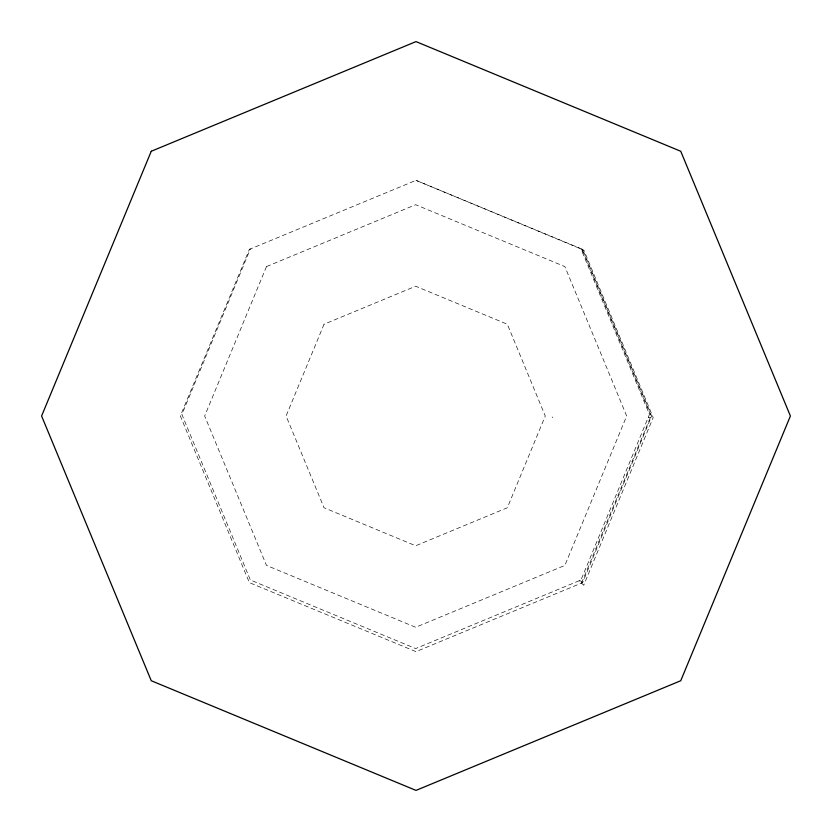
<?xml version="1.0" encoding="UTF-8"?>
<svg xmlns="http://www.w3.org/2000/svg" width="832" height="832" viewBox="0 0 832 832"><rect width="100%" height="100%" fill="white"/><g stroke="black" fill="none" stroke-linecap="round" stroke-linejoin="round"><path stroke-width="0.62" stroke-dasharray="4.16 3.12" d="M249.891 249.839L249.371 249.371L416 180.357L582.629 249.371L651.643 416L582.629 582.629L416 651.643L249.371 582.629L180.357 416L249.371 249.371L250.37 248.924L181.896 414.461L250.37 579.998L415.678 648.565L580.986 579.998L649.459 414.461L580.986 248.924M581.443 250.016L582.078 249.371L583.076 250.474M582.057 251.493L583.721 249.829L653.193 417.55L583.721 585.27L579.197 580.746M581.526 583.076L650.998 416L582.078 249.371L416 180.357M648.19 417.55L650.998 417.55M582.629 582.629L579.904 580.445M552.136 416.936L552.75 417.55M266.479 266.594L204.672 416L266.479 565.406L415.678 627.286L564.876 565.406L626.683 416L564.876 266.594L415.678 204.714L266.479 266.594M324.043 324.241L286.083 416L324.043 507.759L415.678 545.771L507.322 507.759L545.272 416L507.322 324.241L415.678 286.229L324.043 324.241"/><path stroke-width="1.25" d="M151.258 151.258L41.6 416L151.258 680.742L416 790.4L680.742 680.742L790.4 416L680.742 151.258L416 41.6L151.258 151.258"/></g></svg>
